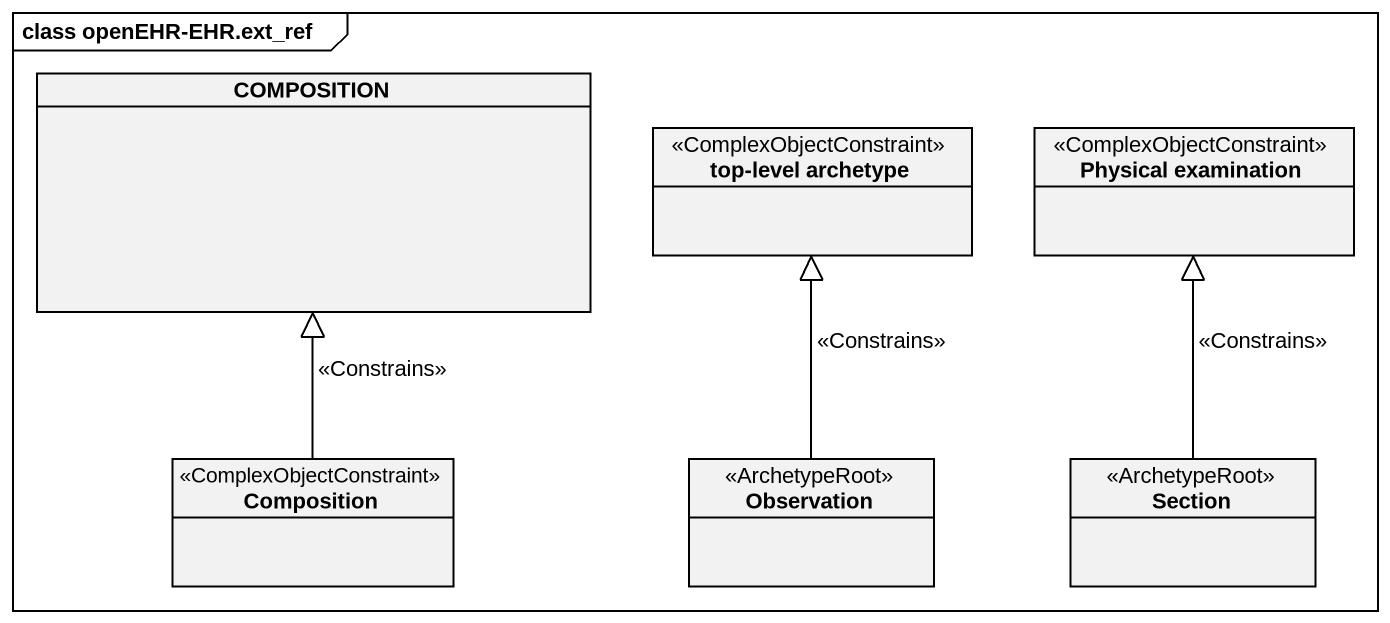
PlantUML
@startuml
mainframe class openEHR-EHR.ext_ref
hide circle
hide empty members
class COMPOSITION
class "top-level archetype" as top_level_archetype <<ComplexObjectConstraint>>
class "Physical examination" as Physical_examination <<ComplexObjectConstraint>>
class Composition <<ComplexObjectConstraint>>
class Observation <<ArchetypeRoot>>
class Section <<ArchetypeRoot>>
Composition -up-|> COMPOSITION : <<Constrains>>
Observation -up-|> top_level_archetype : <<Constrains>>
Section -up-|> Physical_examination : <<Constrains>>
@enduml
